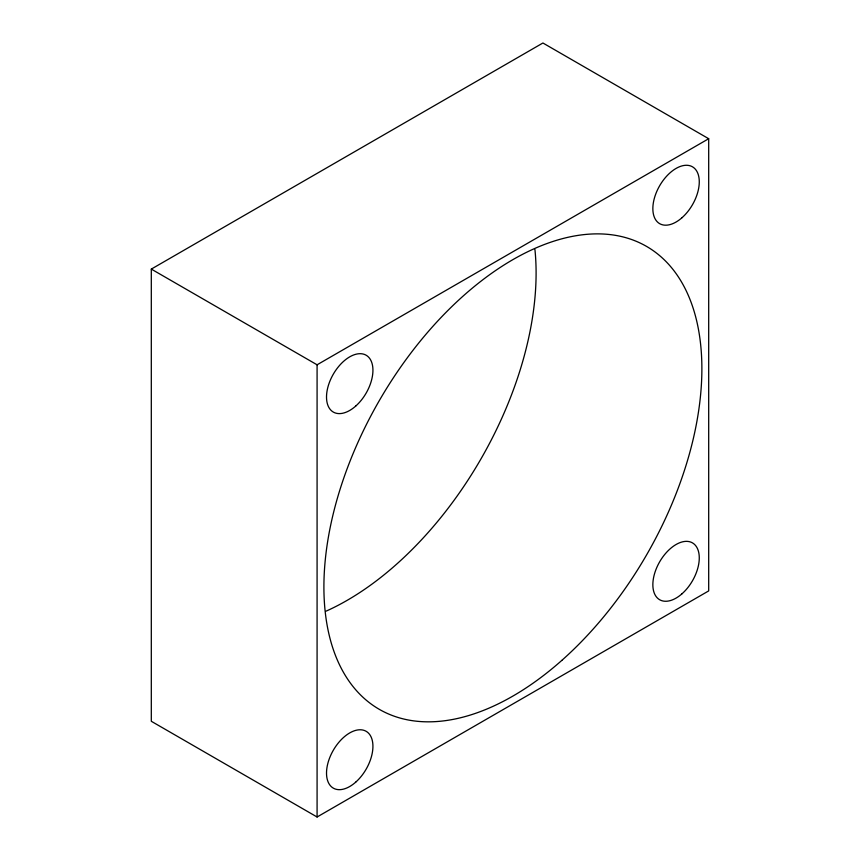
<?xml version="1.0" encoding="UTF-8"?>
<svg xmlns="http://www.w3.org/2000/svg" width="860" height="860" viewBox="0 0 860 860"><rect width="100%" height="100%" fill="white"/><g stroke="black" fill="none" stroke-linecap="round" stroke-linejoin="round"><path stroke-width="1.29" d="M151.306 269.094L542.918 43L708.694 138.718L708.694 590.906L317.082 817L151.306 721.282L151.306 269.094L317.082 364.801L708.694 138.718M317.082 364.801L317.082 817M534.931 249.497A267.277 154.316 -60 0 1 326.144 611.127M561.806 660.405A267.277 154.316 -60 0 0 646.526 246.39A267.277 154.316 -60 0 0 330.337 526.771A267.277 154.316 -60 0 0 561.806 660.405M355.728 406.07A32.82 18.952 -60 0 0 366.134 355.223A32.82 18.952 -60 0 0 327.305 389.655A32.82 18.952 -60 0 0 355.728 406.07M682.066 217.655A32.82 18.952 -60 0 0 692.472 166.808A32.82 18.952 -60 0 0 653.643 201.24A32.82 18.952 -60 0 0 682.066 217.655M682.066 593.733A32.82 18.952 -60 0 0 692.472 542.886A32.82 18.952 -60 0 0 653.643 577.318A32.82 18.952 -60 0 0 682.066 593.733M355.728 782.138A32.82 18.952 -60 0 0 366.134 731.301A32.82 18.952 -60 0 0 327.305 765.733A32.82 18.952 -60 0 0 355.728 782.138"/></g></svg>
